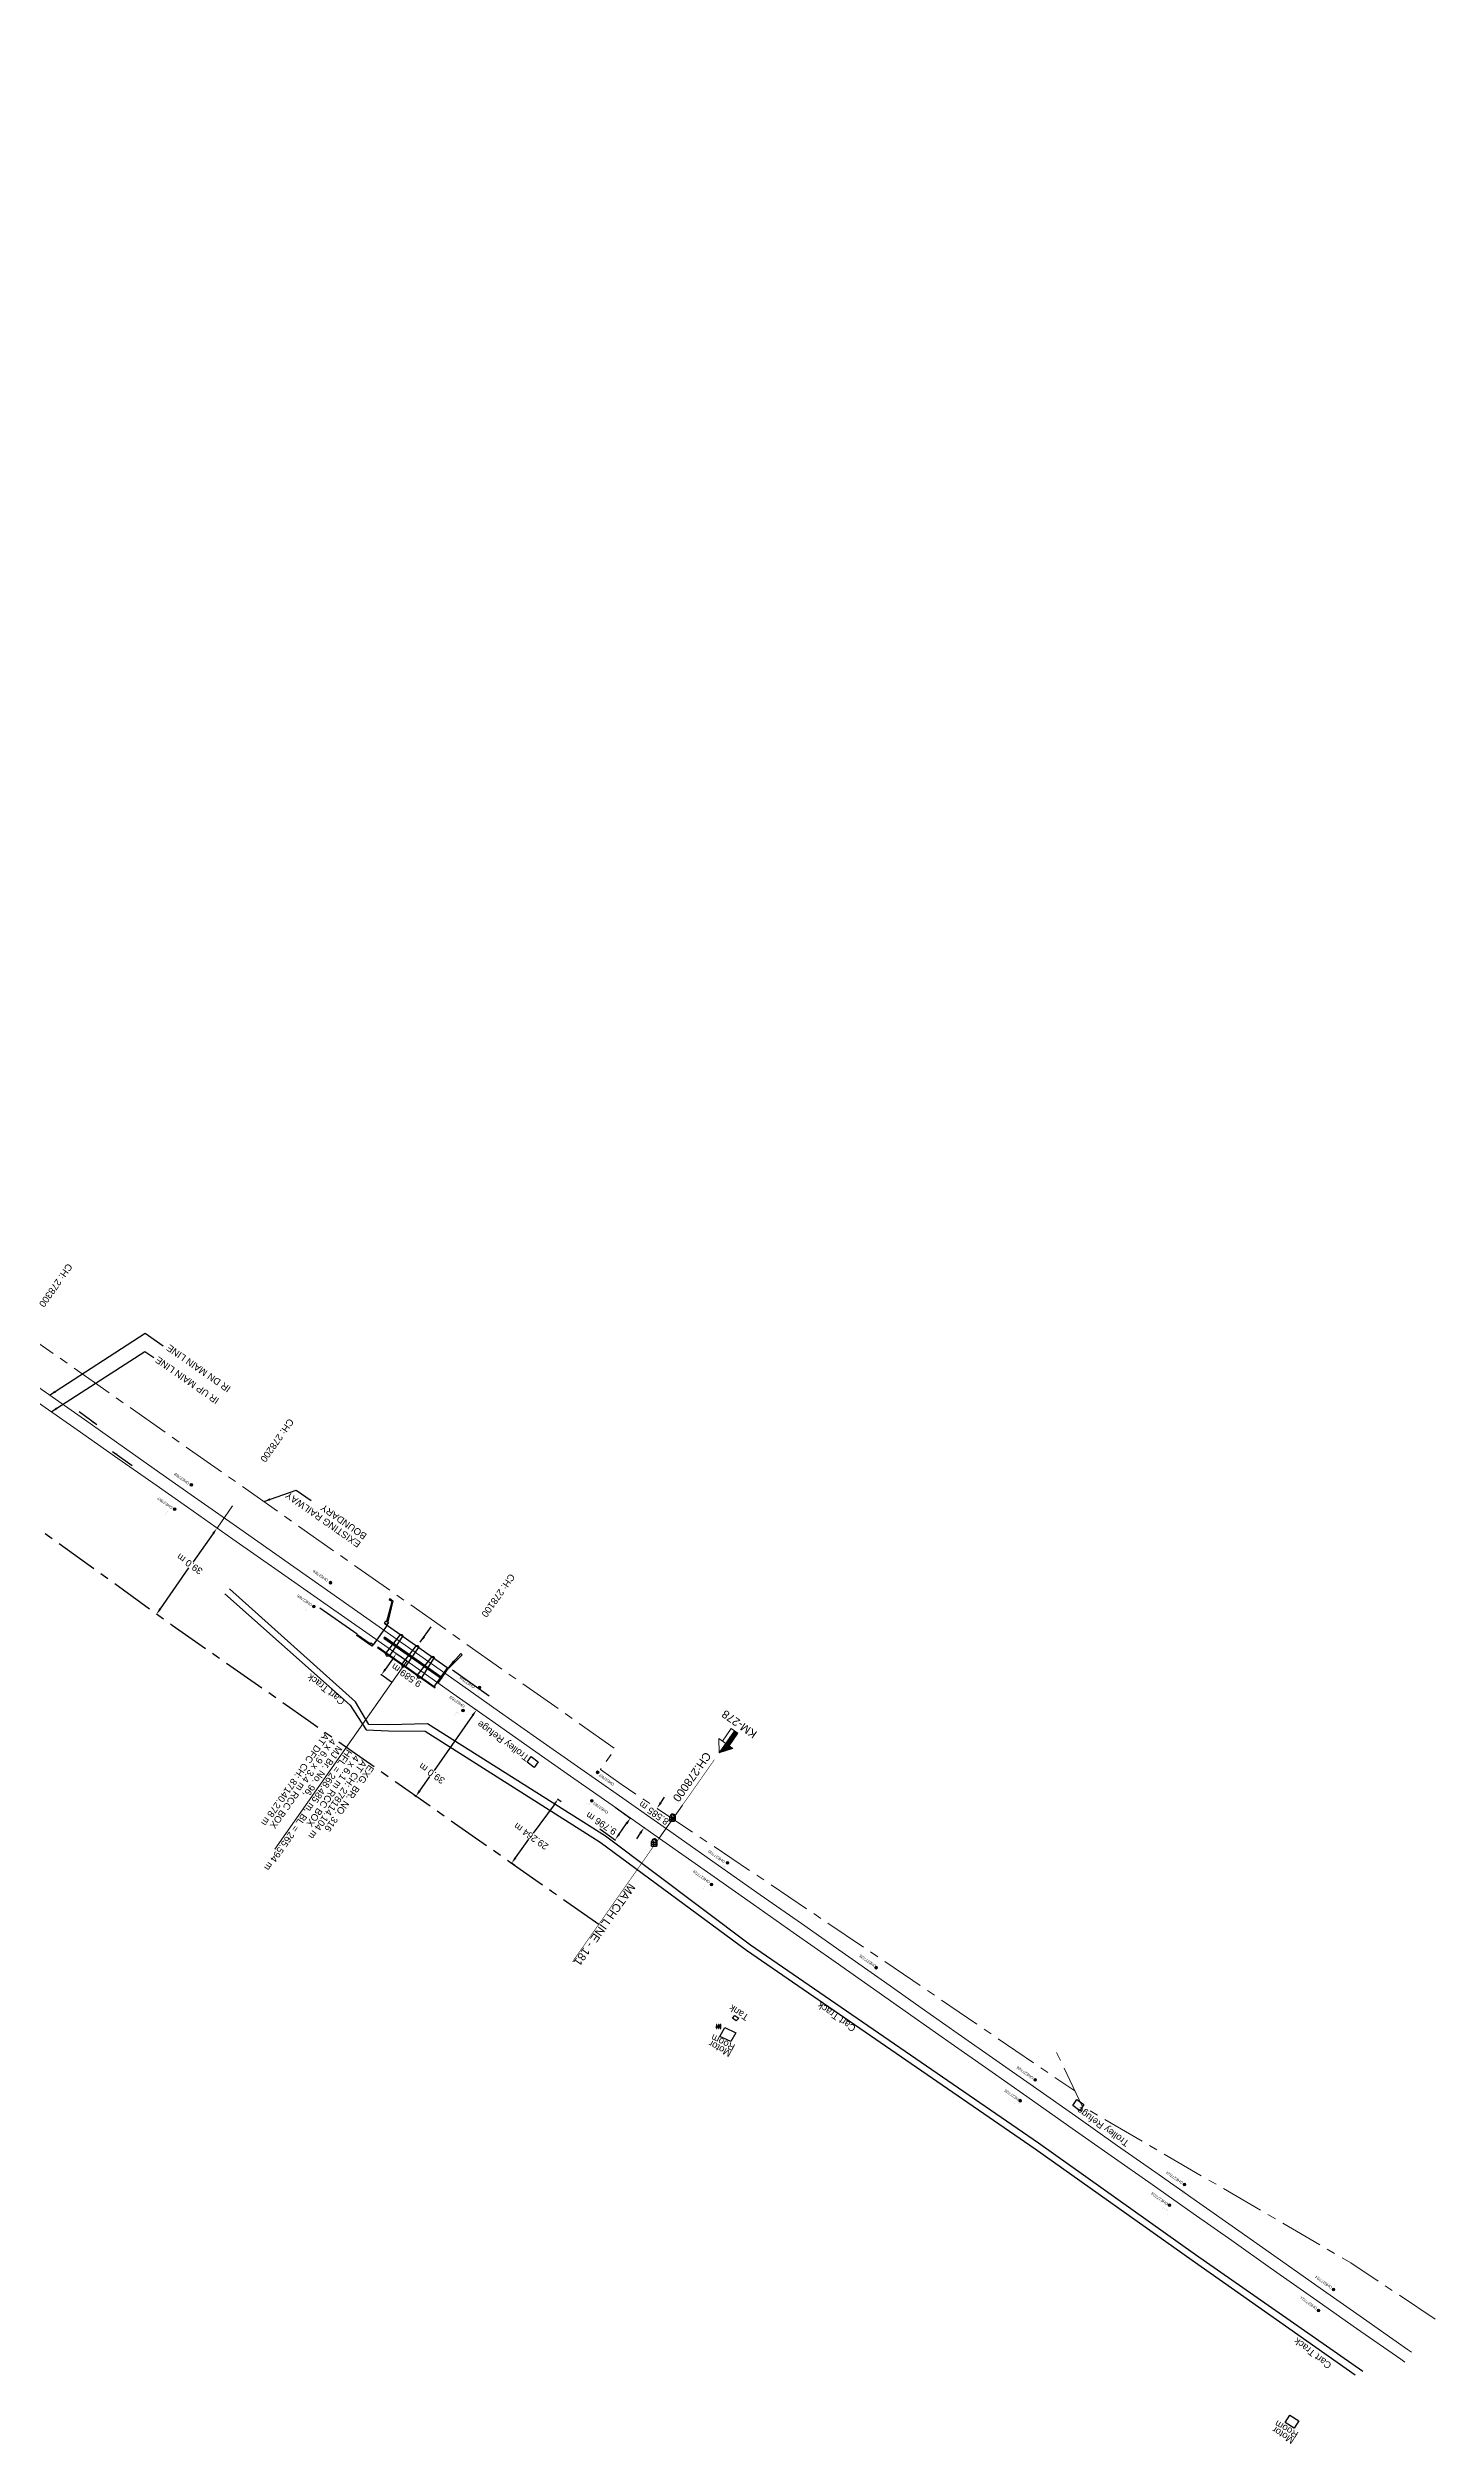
# Model space of a CAD drawing. Header units: metres. Extents: x 646303 to 662875, y 3366650 to 3378730.
# Drawn here: x 662362 to 662875, y 3366650 to 3367537 of the extents above; entities that cross this region are included whole.
import ezdxf
from ezdxf.enums import TextEntityAlignment as Align

# ---------------------------------------------------------------- set-up
doc = ezdxf.new("R2010")
doc.units = ezdxf.units.M
doc.header["$MEASUREMENT"] = 0
doc.header["$PDMODE"] = 3
doc.header["$PDSIZE"] = 0.5
doc.linetypes.add('CENTER', pattern=[50.8, 31.75, -6.35, 6.35, -6.35])
doc.linetypes.add('PHANTOM2', pattern=[1.25, 0.625, -0.125, 0.125, -0.125, 0.125, -0.125])
for name, color, linetype, lineweight in [('BOUNDARY DIMENTION', 10, 'Continuous', 0), ('BRIDGE DETAILS PLAN', 7, 'Continuous', 0), ('CANAL BOTTOM', 5, 'Continuous', 0), ('Existing Chainage', 7, 'Continuous', 0), ('Existing IR Track', 143, 'Continuous', 0), ('Existing Railway Boundary', 7, 'CENTER', 0), ('flow direction', 7, 'Continuous', 0), ('KM STONE', 7, 'Continuous', 0), ('OHE MAST', 8, 'Continuous', 0), ('OHE MAST TEXT', 8, 'Continuous', 0)]:
    doc.layers.add(name, color=color, linetype=linetype, lineweight=lineweight)
for name, color, linetype in [('BRIDGE_PARAPET', 7, 'Continuous'), ('CART_TRACK', 34, 'Continuous'), ('COMMERCIAL_BLD_PUC', 251, 'Continuous'), ('DFCC Boundary', 6, 'CENTER'), ('Dimension', 10, 'Continuous'), ('GRILL', 251, 'Continuous'), ('KILOMETER_STONE', 251, 'Continuous'), ('MATCH LINE', 7, 'Continuous'), ('PIER_OR_ABUTMENT', 7, 'Continuous'), ('RETAINING_WALL', 7, 'Continuous'), ('Side Details', 251, 'Continuous'), ('TANK', 251, 'Continuous'), ('TOPO_TEXT', 251, 'Continuous'), ('TRANSFORMER', 251, 'Continuous'), ('TROLLEY_STAND', 7, 'Continuous'), ('WING_WALL', 7, 'Continuous')]:
    doc.layers.add(name, color=color, linetype=linetype)
doc.styles.add('notes', font='romans.shx', dxfattribs={"height": 2})
doc.styles.get("Standard").update_dxf_attribs({"font": 'arial.ttf'})
doc.styles.add('Style-Arial', font='arial.ttf')
doc.dimstyles.new('DIM', dxfattribs={"dimtxt": 2.5, "dimasz": 2.5, "dimexe": 0.18, "dimexo": 0.0625, "dimgap": 0.09, "dimtad": 0, "dimtih": 1, "dimtoh": 1, "dimdec": 3, "dimzin": 0, "dimdsep": 46, "dimtxsty": 'Standard', "dimcen": 0.09, "dimadec": 0, "dimazin": 0, "dimtfac": 1, "dimtdec": 3, "dimtofl": 0, "dimtmove": 0, "dimatfit": 3, "dimfxl": 1, "dimtolj": 1, "dimtzin": 0, "dimarcsym": 0})
doc.dimstyles.new('ISO-25', dxfattribs={"dimtxt": 2.5, "dimasz": 2.5, "dimexe": 1.25, "dimexo": 0.625, "dimtad": 1, "dimtxsty": 'Standard', "dimcen": 2.5, "dimadec": 0, "dimazin": 0, "dimtfac": 1, "dimtmove": 0, "dimatfit": 3, "dimfxl": 1, "dimarcsym": 0})

# ---------------------------------------------------------------- blocks, each defined once
blk = doc.blocks.new('KMS')
blk.add_hatch(color=256).paths.add_polyline_path([(0.84, 1.71), (0.84, 0), (1.28, 0.25), (1.28, 1.71, 0.82134), (-0.65, 2.08, -0.601821)])
for points in [[(-0.84, 0), (-0.84, 1.71)], [(-0.84, 1.38), (0.84, 1.38)], [(-0.84, 0.64), (0.84, 0.64)], [(-0.84, 0), (0.84, 0)], [(0.84, 0), (0.84, 1.71)], [(0.84, 0), (1.28, 0.25)], [(1.28, 0.25), (1.28, 1.71)]]:
    blk.add_lwpolyline(points)
for centre, radius, start, end in [((0, 1.5), 0.867, 14.14625, 165.85375), ((0.28, 1.7), 1, 0.48587, 158.66614)]:
    blk.add_arc(centre, radius, start, end)
at = {"style": 'notes'}
for s, p in [('S', (-0.25, 0.09)), ('K', (-0.25, 1.58)), ('M', (-0.25, 0.81))]:
    blk.add_text(s, height=0.391, dxfattribs=at).set_placement(p)
blk = doc.blocks.new('TRF')
blk.add_hatch(color=256).paths.add_polyline_path([(0.22, -0.04), (0.38, 0.42), (-0.98, -0.29), (0.02, 0.04), (-0.18, -0.39), (0.98, 0.09)])
for p, q in [((-0.69, 0.72), (-0.69, -0.72)), ((-0.52, 0.72), (-0.69, 0.72)), ((-0.52, -0.72), (-0.52, 0.72)), ((0, 0.72), (0, -0.72)), ((0.17, 0.72), (0, 0.72)), ((0.17, -0.72), (0.17, 0.72)), ((0.7, 0.72), (0.7, -0.72)), ((0.87, 0.72), (0.7, 0.72)), ((0.87, -0.72), (0.87, 0.72)), ((-0.69, -0.72), (-0.52, -0.72)), ((0, -0.72), (0.17, -0.72)), ((0.7, -0.72), (0.87, -0.72))]:
    blk.add_line(p, q)
blk.add_lwpolyline([(0.22, -0.04), (0.38, 0.42), (-0.98, -0.29), (0.02, 0.04), (-0.18, -0.39), (0.98, 0.09)], close=True)
blk = doc.blocks.new('OHE MAST')
h = blk.add_hatch(color=256)
edge = h.paths.add_edge_path()
edge.add_arc((0, 0), 0.514, 0, 360)
at = {"const_width": 0.01, "flags": 128}
for points in [[(1.5, 3.5), (1.5, 2), (-1.5, 2), (-1.5, 3.5)], [(0, 2), (0, 0)]]:
    blk.add_lwpolyline(points, dxfattribs=at)
blk.add_circle((0, 0), 0.514)
blk = doc.blocks.new('KM POST PLAN')
at = {"extrusion": (0, 0, -1)}
h = blk.add_hatch(color=256, dxfattribs=at)
h.paths.add_polyline_path([(0, -20), (0, -8.5), (3, -8.5), (3, -20)])
h.paths.add_polyline_path([(0, -8.5), (0, 0), (6.3, -8.5), (3, -8.5)], flags=16)
at = {"flags": 128}
for points in [[(0, 0), (-6.3, -8.5), (6.3, -8.5)], [(0, 0), (0, -20)], [(0, 0), (6.3, -8.5)], [(3, -8.5), (3, -20), (-3, -20), (-3, -8.5)]]:
    blk.add_lwpolyline(points, dxfattribs=at)
at = {"style": 'Style-Arial'}
blk.add_attdef('KM-POST', text='', height=6, dxfattribs=at).set_placement((0, -26, -263.9), align=Align.MIDDLE_CENTER)
blk = doc.blocks.new('*D7348')
at = {"layer": 'Defpoints', "color": 0, "transparency": 16777216}
for p in [(662494.55, 3366939.58), (662485.19, 3366934.44), (662489.03, 3366931.74)]:
    blk.add_point(p, dxfattribs=at)
at = {"layer": 'Dimension', "color": 0, "lineweight": -2, "transparency": 16777216}
for p, q in [((662489.27, 3366940.24), (662486.62, 3366936.48)), ((662494.5, 3366939.61), (662490.56, 3366942.38)), ((662488.98, 3366931.77), (662485.04, 3366934.54))]:
    blk.add_line(p, q, dxfattribs=at)
at = {"layer": 'Dimension', "color": 0, "transparency": 16777216}
for points in [[(662488.92, 3366940.48), (662489.61, 3366940), (662490.7, 3366942.28)], [(662486.28, 3366936.72), (662486.97, 3366936.24), (662485.19, 3366934.44)]]:
    blk.add_solid(points, dxfattribs=at)
at = {"layer": 'Dimension', "color": 0, "lineweight": 0, "transparency": 16777216, "insert": (662494.46, 3366934.26), "char_height": 2.5, "attachment_point": 5, "rotation": 145}
blk.add_mtext('\\A1;9.589 m', dxfattribs=at)
blk = doc.blocks.new('*D7223')
at = {"layer": 'Defpoints', "color": 0, "transparency": 16777216}
for p in [(662571.67, 3366885.47), (662566.03, 3366877.46), (662577.41, 3366881.43)]:
    blk.add_point(p, dxfattribs=at)
at = {"layer": 'Dimension', "color": 0, "lineweight": -2, "transparency": 16777216}
for p, q in [((662571.72, 3366885.43), (662577.55, 3366881.32)), ((662566.08, 3366877.43), (662571.91, 3366873.32)), ((662573.2, 3366875.46), (662575.97, 3366879.38))]:
    blk.add_line(p, q, dxfattribs=at)
at = {"layer": 'Dimension', "color": 0, "transparency": 16777216}
for points in [[(662572.86, 3366875.7), (662573.55, 3366875.22), (662571.76, 3366873.42)], [(662575.63, 3366879.62), (662576.31, 3366879.14), (662577.41, 3366881.43)]]:
    blk.add_solid(points, dxfattribs=at)
at = {"layer": 'Dimension', "color": 0, "lineweight": 0, "transparency": 16777216, "insert": (662566.6, 3366879.44), "char_height": 2.5, "attachment_point": 5, "rotation": 147}
blk.add_mtext('\\A1;9.796 m', dxfattribs=at)
blk = doc.blocks.new('*D7285')
at = {"layer": 'Defpoints', "color": 0, "linetype": 'ByBlock', "ltscale": 0.5, "transparency": 16777216}
for p in [(662587.19, 3366885.06, -1185.32), (662587.23, 3366885.03), (662582.41, 3366877.93)]:
    blk.add_point(p, dxfattribs=at)
at = {"layer": 'Existing Railway Boundary', "color": 0, "linetype": 'ByBlock', "lineweight": -2, "ltscale": 0.5, "transparency": 16777216}
for p, q in [((662587.24, 3366885.03), (662587.38, 3366884.93)), ((662588.62, 3366887.11), (662590.01, 3366889.19)), ((662581.06, 3366875.82), (662579.67, 3366873.75)), ((662582.46, 3366877.89), (662582.6, 3366877.8))]:
    blk.add_line(p, q, dxfattribs=at)
at = {"layer": 'Existing Railway Boundary', "color": 0, "linetype": 'ByBlock', "ltscale": 0.5, "transparency": 16777216}
for points in [[(662588.27, 3366887.34), (662588.96, 3366886.88), (662587.23, 3366885.03)], [(662580.71, 3366876.06), (662581.4, 3366875.59), (662582.45, 3366877.9)]]:
    blk.add_solid(points, dxfattribs=at)
at = {"layer": 'Existing Railway Boundary', "color": 0, "linetype": 'ByBlock', "ltscale": 0.5, "transparency": 16777216, "insert": (662586.07, 3366883.3), "char_height": 2.5, "attachment_point": 5, "rotation": 145}
blk.add_mtext('\\A1;8.585 m', dxfattribs=at)
blk = doc.blocks.new('*D7052')
at = {"layer": 'BOUNDARY DIMENTION', "color": 0, "lineweight": -2, "transparency": 16777216}
for p, q in [((662549.11, 3366886.35), (662541.43, 3366875.79)), ((662551.8, 3366887.49), (662550.44, 3366888.48)), ((662534.84, 3366866.73), (662539.82, 3366873.58)), ((662534.58, 3366863.83), (662533.22, 3366864.82))]:
    blk.add_line(p, q, dxfattribs=at)
at = {"layer": 'BOUNDARY DIMENTION', "color": 0, "transparency": 16777216}
for points in [[(662548.78, 3366886.6), (662549.45, 3366886.11), (662550.58, 3366888.38)], [(662534.5, 3366866.98), (662535.18, 3366866.49), (662533.37, 3366864.71)]]:
    blk.add_solid(points, dxfattribs=at)
at = {"layer": 'Defpoints', "color": 0, "transparency": 16777216}
for p in [(662551.85, 3366887.45), (662533.37, 3366864.71), (662534.63, 3366863.79)]:
    blk.add_point(p, dxfattribs=at)
at = {"layer": 'BOUNDARY DIMENTION', "color": 0, "transparency": 16777216, "insert": (662540.62, 3366874.68), "char_height": 2.5, "attachment_point": 5, "rotation": 145}
blk.add_mtext('\\A1;29.264 m', dxfattribs=at)
blk = doc.blocks.new('*D7139')
at = {"layer": 'Defpoints', "color": 0, "linetype": 'Continuous', "ltscale": 0.5, "transparency": 16777216}
for p in [(662519.65, 3366921.94), (662497.22, 3366890.04), (662497.95, 3366889.53)]:
    blk.add_point(p, dxfattribs=at)
at = {"layer": 'DFCC Boundary', "color": 0, "linetype": 'Continuous', "lineweight": -2, "ltscale": 0.5, "transparency": 16777216}
for p, q in [((662519.7, 3366921.91), (662520.53, 3366921.33)), ((662518.94, 3366919.39), (662504.67, 3366899.09)), ((662499.39, 3366891.57), (662503.1, 3366896.85)), ((662497.27, 3366890), (662498.1, 3366889.42))]:
    blk.add_line(p, q, dxfattribs=at)
at = {"layer": 'DFCC Boundary', "color": 0, "linetype": 'Continuous', "ltscale": 0.5, "transparency": 16777216}
for points in [[(662518.6, 3366919.63), (662519.28, 3366919.15), (662520.38, 3366921.43)], [(662499.05, 3366891.81), (662499.73, 3366891.33), (662497.95, 3366889.53)]]:
    blk.add_solid(points, dxfattribs=at)
at = {"layer": 'DFCC Boundary', "color": 0, "linetype": 'Continuous', "ltscale": 0.5, "transparency": 16777216, "insert": (662503.88, 3366897.97), "char_height": 2.5, "attachment_point": 5, "rotation": 145}
blk.add_mtext('\\A1;39.0 m', dxfattribs=at)
blk = doc.blocks.new('*D7146')
at = {"layer": 'Defpoints', "color": 0, "linetype": 'Continuous', "ltscale": 0.5, "transparency": 16777216}
for p in [(662424.31, 3366988.81), (662424.32, 3366988.81), (662401.9, 3366956.89)]:
    blk.add_point(p, dxfattribs=at)
at = {"layer": 'DFCC Boundary', "color": 0, "linetype": 'Continuous', "lineweight": -2, "ltscale": 0.5, "transparency": 16777216}
for p, q in [((662422.88, 3366986.76), (662415.51, 3366976.26)), ((662424.37, 3366988.78), (662424.47, 3366988.71)), ((662403.35, 3366958.94), (662413.94, 3366974.02)), ((662401.96, 3366956.86), (662402.06, 3366956.79))]:
    blk.add_line(p, q, dxfattribs=at)
at = {"layer": 'DFCC Boundary', "color": 0, "linetype": 'Continuous', "ltscale": 0.5, "transparency": 16777216}
for points in [[(662422.54, 3366987), (662423.22, 3366986.52), (662424.32, 3366988.81)], [(662403, 3366959.18), (662403.69, 3366958.7), (662401.91, 3366956.89)]]:
    blk.add_solid(points, dxfattribs=at)
at = {"layer": 'DFCC Boundary', "color": 0, "linetype": 'Continuous', "ltscale": 0.5, "transparency": 16777216, "insert": (662414.2, 3366975.5), "char_height": 2.5, "attachment_point": 5, "rotation": 145}
blk.add_mtext('\\A1;39.0 m', dxfattribs=at)

msp = doc.modelspace()

# ---------------------------------------------------------------- linework, layer by layer
at = {"layer": 'BRIDGE DETAILS PLAN', "color": 7, "linetype": 'Continuous', "lineweight": 0, "flags": 128}
msp.add_lwpolyline([(662494.654, 3366939.502), (662445.7866, 3366869.9016)], dxfattribs=at)
at = {"layer": 'BRIDGE_PARAPET', "linetype": 'Continuous'}
for points in [[(662486.133, 3366948.052, 270.005), (662507.406, 3366933.144, 270.049), (662507.442, 3366933.224, 270.052), (662486.169, 3366948.132, 270.052)], [(662507.621, 3366933.275, 270.068), (662507.728, 3366933.359, 270.084), (662486.302, 3366948.386, 270.013), (662486.1943, 3366948.3014, 270.013)], [(662486.529, 3366953.213, 270.016), (662486.602, 3366953.379, 270.023), (662509.946, 3366936.955, 270.063), (662509.8729, 3366936.7889, 270.063)], [(662483.8, 3366944.601, 269.905), (662505.073, 3366929.693, 269.949), (662505.109, 3366929.773, 269.952), (662483.836, 3366944.681, 269.952)]]:
    msp.add_polyline3d(points, close=True, dxfattribs=at)
at = {"layer": 'CART_TRACK', "linetype": 'Continuous'}
for points in [[(662427.227, 3366964.446, 265.412), (662473.634, 3366923.264, 265.817), (662479.538, 3366914.062, 265.769), (662487.841, 3366913.756, 265.795), (662501.341, 3366913.546, 266.136), (662566.133, 3366872.465, 266.294), (662620.335, 3366832.555, 266.325), (662727.326, 3366758.956, 266.207), (662785.42, 3366717.85, 266.266), (662845.791, 3366675.33, 266.336)], [(662848.628, 3366676.534, 266.337), (662786.641, 3366719.73, 266.439), (662728.557, 3366761.103, 266.329), (662621.824, 3366834.401, 266.451), (662568.14, 3366874.751, 266.428), (662502.312, 3366916.382, 266.281), (662487.916, 3366915.912, 265.739), (662480.567, 3366916.082, 265.601), (662475.658, 3366924.432, 265.748), (662428.914, 3366966.248, 265.574)]]:
    msp.add_polyline3d(points, dxfattribs=at)
at = {"layer": 'COMMERCIAL_BLD_PUC', "linetype": 'Continuous'}
for points in [[(662610.523, 3366800.591, 265.981), (662612.298, 3366803.883, 265.845), (662616.391, 3366801.981, 266.023), (662614.6148, 3366798.6868, 266.023)], [(662823.132, 3366655.616, 266.673), (662819.847, 3366657.673, 266.525), (662821.561, 3366660.39, 266.717), (662824.8484, 3366658.3315, 266.717)]]:
    msp.add_polyline3d(points, close=True, dxfattribs=at)
at = {"layer": 'DFCC Boundary', "ltscale": 0.5, "flags": 128}
msp.add_lwpolyline([(662565.6431, 3366842.0459), (662548.217, 3366854.2838), (662532.9064, 3366864.9999), (662517.5595, 3366875.7415), (662503.9915, 3366885.2805), (662490.4749, 3366894.7833), (662474.3945, 3366906.0736), (662458.24, 3366917.4159), (662441.4584, 3366929.1606), (662424.5366, 3366941.0035), (662407.7649, 3366952.7786), (662401.9048, 3366956.8928), (662320.9687, 3367015.5234), (662173.0911, 3367118.297), (662018.0169, 3367217.942), (662022.9408, 3367225.2355), (661945.6773, 3367280.5926), (661744.5178, 3367412.7853), (661728.4159, 3367389.8783), (661409.5023, 3367613.7762), (661431.3001, 3367645.1669), (661427.7408, 3367647.6718), (661418.8583, 3367653.9104), (661409.9095, 3367660.1956), (661395.2505, 3367670.5394), (661384.8196, 3367677.9127), (661375.1078, 3367684.7268), (661367.5374, 3367690.0517), (661358.0886, 3367696.6907), (661348.6239, 3367703.3322), (661344.5162, 3367706.2202), (661344.9668, 3367706.8618), (661335.3627, 3367713.6144), (661327.3851, 3367719.2077), (661318.2791, 3367725.5812), (661309.8813, 3367731.4842), (661284.4315, 3367749.4044), (661267.3402, 3367761.4491), (661243.4783, 3367778.4888), (661216.7453, 3367741.0546), (661213.241, 3367743.5572), (661195.5836, 3367756.6071), (661177.9702, 3367769.626), (661156.4467, 3367785.8356), (661148.0607, 3367792.1995), (661133.6905, 3367803.0041), (661119.5191, 3367813.6733), (661105.6946, 3367823.9215), (661093.9054, 3367832.6241), (661077.5228, 3367844.5054), (661061.2799, 3367856.285), (661045.32, 3367867.5775), (661029.0726, 3367879.0734), (661013.2584, 3367890.1762), (660997.2782, 3367901.3956), (660980.9788, 3367912.8451), (660964.6327, 3367924.3276), (660947.3461, 3367936.4864), (660930.1333, 3367948.5934), (660912.5707, 3367960.9093), (660894.9306, 3367973.2796), (660877.6422, 3367985.4277), (660860.2634, 3367997.6393), (660842.9781, 3368009.8166), (660825.4983, 3368022.131), (660811.339, 3368032.2028), (660797.4119, 3368042.1094), (660782.5128, 3368052.5993), (660767.4808, 3368063.1827), (660751.0012, 3368074.7254), (660734.3125, 3368086.4147), (660719.3275, 3368096.9585), (660704.3795, 3368107.4761), (660688.7093, 3368118.477), (660672.9397, 3368129.5475), (660655.797, 3368141.5941), (660638.5652, 3368153.7032), (660622.8618, 3368164.7374), (660607.1396, 3368175.7847), (660591.9852, 3368186.3839), (660576.7315, 3368197.0526), (660560.3095, 3368208.6108), (660544.116, 3368220.0082), (660528.3397, 3368231.0748), (660512.5414, 3368242.1568), (660497.4509, 3368252.7533), (660482.4222, 3368263.3065), (660466.968, 3368274.1704), (660451.6169, 3368284.9618), (660435.5277, 3368296.2674), (660419.4587, 3368307.5588), (660403.2343, 3368318.9753), (660387.0692, 3368330.3501), (660371.9016, 3368340.9863), (660362.0092, 3368347.9233), (660341.7308, 3368362.192), (660326.8725, 3368372.6492), (660312.0627, 3368383.0453), (660297.0115, 3368393.6109), (660281.2321, 3368404.7091), (660265.4328, 3368415.8212), (660253.8818, 3368423.9326), (660242.0763, 3368432.2231), (660226.6332, 3368443.1155), (660211.0272, 3368454.1226), (660195.2302, 3368465.2236), (660179.3654, 3368476.3723), (660162.5154, 3368488.1794), (660145.4635, 3368500.1281), (660129.3603, 3368511.4565), (660113.1961, 3368522.8278), (660097.2382, 3368534.0507), (660081.2523, 3368545.2932), (660064.458, 3368557.1251), (660047.7677, 3368568.8837), (660032.4691, 3368579.6352), (660017.2758, 3368590.3126), (660000.1632, 3368602.3052), (659983.0731, 3368614.282), (659967.2319, 3368625.4031), (659951.3427, 3368636.5582), (659932.0647, 3368650.1756), (659913.1258, 3368663.5536), (659898.2493, 3368674.0163), (659881.7667, 3368685.6055), (659866.0047, 3368696.7435), (659850.3373, 3368707.8146), (659834.6333, 3368718.8575), (659818.6461, 3368730.0995), (659804.3398, 3368740.181), (659789.9481, 3368750.3227), (659772.9194, 3368762.3136), (659755.8766, 3368774.3145), (659741.0752, 3368784.7603), (659726.3396, 3368795.1596), (659712.011, 3368805.2432), (659697.6029, 3368815.3827), (659684.3535, 3368824.7302), (659671.1528, 3368834.0432), (659654.2885, 3368845.8933), (659636.8714, 3368858.1319), (659622.1467, 3368868.7872), (659608.2832, 3368878.8192), (659592.7424, 3368889.7844), (659576.9096, 3368900.9551), (659562.5868, 3368911.0537), (659553.5917, 3368917.3959), (659534.7433, 3368930.6917), (659521.2685, 3368940.2021), (659508.0292, 3368949.5538), (659494.8098, 3368958.8914), (659481.3273, 3368968.4018), (659467.9498, 3368977.8382), (659454.4923, 3368987.2582), (659440.7837, 3368996.854), (659425.5597, 3369007.614), (659410.0492, 3369018.5753), (659397.5675, 3369027.3641), (659384.5623, 3369036.5214), (659370.5054, 3369046.4276), (659356.4132, 3369056.3585), (659342.3201, 3369066.3092), (659331.8447, 3369073.7055), (659314.7098, 3369085.825), (659301.2296, 3369095.3614), (659287.1805, 3369105.2924), (659273.0852, 3369115.2561), (659259.8762, 3369124.5882), (659246.575, 3369133.9855), (659233.3676, 3369143.319), (659220.1207, 3369152.6803), (659206.3404, 3369162.3938), (659192.4106, 3369172.2127), (659178.3672, 3369182.1367), (659164.3785, 3369192.022), (659162.9385, 3369193.0388), (659183.6795, 3369222.4635), (659172.119, 3369230.6258), (659159.1298, 3369239.7969), (659148.6068, 3369247.2055), (659138.0069, 3369254.6684), (659119.1994, 3369267.9214), (659100.365, 3369281.1933), (659085.533, 3369291.6533), (659070.676, 3369302.1309), (659061.4534, 3369308.6334), (659052.1019, 3369315.2268), (659038.8969, 3369324.5617), (659025.7603, 3369333.8483), (659012.2746, 3369343.3047), (659000.2935, 3369351.7058), (658985.7542, 3369361.9126), (658972.701, 3369371.0824), (658959.9309, 3369380.1093), (658947.2513, 3369389.0721), (658932.3759, 3369399.5827), (658921.8345, 3369407.031), (658905.9406, 3369418.2511), (658894.3687, 3369426.4196), (658881.1048, 3369435.7663), (658867.8714, 3369445.0915), (658853.3089, 3369455.3761), (658838.9326, 3369465.5292), (658823.5657, 3369476.1988), (658807.8953, 3369487.0791), (658792.9935, 3369497.6726), (658789.1301, 3369500.4191), (658764.5252, 3369517.7675), (658750.6615, 3369527.5465), (658735.8772, 3369537.9899), (658721.0329, 3369548.4756), (658706.8044, 3369558.4963), (658692.4812, 3369568.5836), (658679.0099, 3369578.0951), (658665.5152, 3369587.6232), (658651.2818, 3369597.6569), (658636.9905, 3369607.7316), (658622.1701, 3369618.1873), (658607.4224, 3369628.5918), (658593.6263, 3369638.3112), (658579.8399, 3369648.0238), (658566.1309, 3369657.6871), (658552.3621, 3369667.3926), (658537.8692, 3369677.626), (658523.3279, 3369687.8934), (658509.6438, 3369697.5459), (658495.8531, 3369707.2734), (658481.9269, 3369717.1048), (658467.9459, 3369726.9748), (658454.4251, 3369736.5125), (658440.9599, 3369746.011), (658427.1565, 3369755.7285), (658413.3787, 3369765.428), (658398.646, 3369775.8103), (658383.9067, 3369786.1972), (658371.4552, 3369794.9743), (658359.0483, 3369803.72), (658345.546, 3369813.2195), (658332.0048, 3369822.7464), (658318.5168, 3369832.2514), (658305.0219, 3369841.7615), (658291.2617, 3369851.4373), (658277.4987, 3369861.115), (658264.1625, 3369870.4871), (658250.7424, 3369879.918), (658237.5823, 3369889.1736), (658224.3865, 3369898.4543), (658209.4318, 3369909.0033), (658194.5636, 3369919.4914), (658180.151, 3369929.6325), (658165.7287, 3369939.7804), (658156.9292, 3369945.9856), (658133.9487, 3369962.1448), (658109.9616, 3369979.0407), (658086.1386, 3369995.8212), (658069.4823, 3370007.553), (658052.6981, 3370019.3752), (658033.9581, 3370032.6043), (658015.0826, 3370045.9289), (657994.939, 3370060.1316), (657974.6985, 3370074.4026), (657960.2252, 3370084.5842), (657945.643, 3370094.8424), (657928.629, 3370106.7917), (657911.5911, 3370118.7415), (657890.9691, 3370133.2895), (657870.7134, 3370147.5792), (657850.3966, 3370161.8284), (657830.1146, 3370176.0529), (657812.1714, 3370188.7253), (657794.2418, 3370201.388), (657775.9501, 3370214.2546), (657757.6685, 3370227.1142), (657736.4935, 3370242.019), (657715.8063, 3370256.5806), (657697.09, 3370269.7238), (657676.8418, 3370283.9453), (657670.0518, 3370288.7482), (657661.5164, 3370294.7857), (657642.367, 3370308.2307), (657623.1765, 3370321.7045), (657605.0199, 3370334.4839), (657586.8248, 3370347.2905), (657568.2781, 3370360.3555), (657549.69, 3370373.4497), (657534.1551, 3370384.3835), (657518.595, 3370395.335), (657503.5822, 3370405.9238), (657488.6113, 3370416.483), (657477.4694, 3370424.3177), (657456.7199, 3370394.899), (657452.1854, 3370398.0875), (657436.4649, 3370409.1418), (657420.2829, 3370420.542), (657404.1975, 3370431.8742), (657387.5582, 3370443.5761), (657370.8643, 3370455.3165), (657356.3586, 3370465.5498), (657342.0257, 3370475.6612), (657334.1018, 3370481.2282), (657342.1648, 3370492.6732), (657327.3432, 3370503.0861), (657304.5869, 3370519.0736), (657286.4992, 3370531.7939), (657268.5013, 3370544.451), (657251.4778, 3370556.4153), (657234.5183, 3370568.3346), (657219.7856, 3370578.7204), (657205.1604, 3370589.0304), (657189.9505, 3370599.7163), (657174.7446, 3370610.3994), (657157.229, 3370622.7139), (657139.8436, 3370634.9368), (657122.2775, 3370647.282), (657104.8724, 3370659.514), (657088.6726, 3370670.9041), (657072.3463, 3370682.3832), (657052.4463, 3370696.3561), (657032.2468, 3370710.5392), (657017.2111, 3370721.1335), (657002.3465, 3370731.6074), (656985.5169, 3370743.3847), (656968.6279, 3370755.2036), (656952.6202, 3370766.4469), (656936.5129, 3370777.7603), (656917.7376, 3370790.961), (656898.7021, 3370804.3447), (656880.5471, 3370817.1216), (656862.3859, 3370829.9029), (656845.3825, 3370841.8619), (656828.6857, 3370853.6052), (656810.2968, 3370866.5434), (656792.0928, 3370879.3517), (656770.106, 3370894.8035), (656748.097, 3370910.271), (656728.4902, 3370924.0664), (656709.0221, 3370937.7643), (656692.8289, 3370949.1481), (656676.4723, 3370960.6469), (656657.4402, 3370974.0598), (656638.281, 3370987.5622), (656621.3401, 3370999.4861), (656604.5392, 3371011.3113), (656585.7485, 3371024.5046), (656566.9099, 3371037.7317), (656537.298, 3371058.585), (656532.701, 3371052.0376), (656368.7794, 3371159.4659), (656280.7288, 3371198.5806), (656189.7218, 3371230.5142), (656096.9021, 3371265.9123), (656004.8733, 3371310.8246), (655917.3616, 3371369.3401), (655838.0052, 3371438.656), (655768.8371, 3371518.5854), (655712.6719, 3371608.6179), (655647.9895, 3371736.3311)], dxfattribs=at)
at = {"layer": 'Existing Chainage', "color": 0, "linetype": 'Continuous', "lineweight": 13, "flags": 128}
for points in [[(662430.0647, 3366996.9929), (662424.3186, 3366988.8086)], [(662511.9428, 3366939.582), (662506.1966, 3366931.3978)], [(662596.6775, 3366886.2372), (662588.0568, 3366873.9618)]]:
    msp.add_lwpolyline(points, dxfattribs=at)
at = {"layer": 'Existing IR Track', "flags": 128}
for points in [[(662355.3207, 3367037.136), (662372.5097, 3367025.0967), (662387.6022, 3367014.5304), (662400.5149, 3367005.4927), (662413.3364, 3366996.519), (662430.1744, 3366984.6974), (662446.9224, 3366972.939), (662463.8205, 3366961.1127), (662480.6261, 3366949.3512), (662496.8047, 3366937.992), (662512.8852, 3366926.7016), (662526.4218, 3366917.1847), (662539.9563, 3366907.6693), (662555.2697, 3366896.9512), (662570.6055, 3366886.2174), (662589.4431, 3366872.9883), (662608.3508, 3366859.7099), (662622.9419, 3366849.4461), (662637.6725, 3366839.0841), (662653.2103, 3366828.1724), (662682.4923, 3366807.5971), (662696.1617, 3366797.986), (662710.1675, 3366788.204), (662724.1971, 3366778.4053), (662739.7704, 3366767.4415), (662755.3502, 3366756.4733), (662770.6224, 3366745.7425), (662785.7537, 3366735.1107), (662800.0759, 3366725.0276), (662814.3311, 3366714.9915), (662830.3082, 3366703.7642), (662846.2827, 3366692.5389), (662862.6381, 3366681.0973), (662864.1234, 3366680.0582)], [(662357.0478, 3367041.6568), (662375.1926, 3367028.9197), (662390.0381, 3367018.4942), (662403.1722, 3367009.2784), (662415.9966, 3367000.2799), (662432.8106, 3366988.4529), (662449.4808, 3366976.727), (662466.4122, 3366964.8069), (662483.1107, 3366953.0508), (662499.3579, 3366941.6271), (662515.3098, 3366930.411), (662528.9704, 3366920.8127), (662542.6735, 3366911.1847), (662557.8147, 3366900.5764), (662573.3578, 3366889.6866), (662591.982, 3366876.6039), (662611.2709, 3366863.0543), (662625.4901, 3366853.0714), (662640.69, 3366842.4002), (662655.7672, 3366831.8132), (662671.4958, 3366820.7689), (662685.0458, 3366811.2345), (662698.7877, 3366801.5651), (662712.7088, 3366791.8235), (662726.6813, 3366782.0461), (662742.3018, 3366771.0461), (662757.7944, 3366760.1359), (662773.1591, 3366749.3538), (662788.2502, 3366738.7635), (662802.6264, 3366728.6568), (662816.8646, 3366718.6473), (662832.8605, 3366707.3999), (662848.8664, 3366696.1455), (662865.1834, 3366684.7218), (662866.6712, 3366683.6802)]]:
    msp.add_lwpolyline(points, dxfattribs=at)
at = {"layer": 'Existing Railway Boundary', "ltscale": 0.5, "flags": 128}
for points in [[(661261.7916, 3367825.2642), (661281.9673, 3367853.5492), (661519.2212, 3367686.6915), (661517.7393, 3367684.5844), (661729.3129, 3367535.7068), (661750.7414, 3367567.33), (661814.6324, 3367522.9577), (661775.683, 3367466.875), (662571.8498, 3366907.0218), (662566.349, 3366899.4337)], [(662875.3571, 3366695.9801), (662844.16, 3366716.779), (662744.673, 3366774.782), (662735.135, 3366794.8)]]:
    msp.add_lwpolyline(points, dxfattribs=at)
at = {"layer": 'Existing Railway Boundary', "ltscale": 0.5, "elevation": -1185.3248, "flags": 128}
msp.add_lwpolyline([(662566.349, 3366899.4337), (662573.9252, 3366893.9415), (662627.8679, 3366857.8188), (662682.0115, 3366821.3228), (662736.0917, 3366784.4243), (662741.9432, 3366780.5112)], dxfattribs=at)
at = {"layer": 'GRILL'}
msp.add_polyline3d([(662476.186, 3366949.563, 269.62), (662462.411, 3366959.175, 269.572)], dxfattribs=at)
at = {"layer": 'GRILL', "linetype": 'Continuous'}
msp.add_polyline3d([(662525.091, 3366926.537, 269.828), (662511.47, 3366936.201, 269.595)], dxfattribs=at)
at = {"layer": 'MATCH LINE', "linetype": 'PHANTOM2', "ltscale": 15, "const_width": 0.2}
msp.add_lwpolyline([(662608.519, 3366903.0989), (662555.9361, 3366828.2237)], dxfattribs=at)
at = {"layer": 'PIER_OR_ABUTMENT', "linetype": 'Continuous'}
for points in [[(662487.348, 3366952.88, 269.518), (662482.147, 3366945.505, 269.477)], [(662504.594, 3366929.905, 269.455), (662509.826, 3366937.132, 269.522)]]:
    msp.add_polyline3d(points, dxfattribs=at)
for points in [[(662488.091, 3366941.369, 269.882), (662487.169, 3366941.205, 269.875), (662486.735, 3366942.23, 269.771), (662492.328, 3366949.5, 269.159), (662492.9, 3366949.449, 269.155), (662493.139, 3366948.877, 269.17)], [(662494.043, 3366937.376, 269.905), (662492.976, 3366937.154, 269.878), (662492.716, 3366938.345, 269.901), (662498.221, 3366945.287, 269.22), (662498.792, 3366945.272, 269.163), (662498.99, 3366944.77, 269.206)], [(662504.08, 3366941.339, 269.153), (662504.611, 3366941.293, 269.151), (662504.786, 3366940.834, 269.149), (662499.87, 3366933.185, 269.896), (662498.743, 3366933.082, 269.88), (662498.436, 3366934.225, 269.891)]]:
    msp.add_polyline3d(points, close=True, dxfattribs=at)
at = {"layer": 'RETAINING_WALL', "linetype": 'Continuous'}
for points in [[(662487.571, 3366954.107, 269.491), (662487.237, 3366954.36, 269.491), (662489.174, 3366961.553, 267.361), (662488.145, 3366962.093, 267.337), (662488.361, 3366962.659, 267.36), (662489.479, 3366961.86, 267.299)], [(662476.059, 3366949.006, 269.704), (662476.244, 3366949.329, 269.712), (662481, 3366946.037, 269.78), (662480.811, 3366945.745, 269.714)], [(662509.874, 3366937.06, 269.241), (662514.642, 3366942.349, 267.648), (662515.143, 3366941.852, 267.64), (662510.15, 3366936.878, 269.407)]]:
    msp.add_polyline3d(points, close=True, dxfattribs=at)
at = {"layer": 'TANK', "linetype": 'Continuous'}
msp.add_polyline3d([(662615.16, 3366807.373, 265.949), (662616.119, 3366808.419, 266.944), (662617.573, 3366807.41, 266.88), (662616.614, 3366806.364, 265.885)], close=True, dxfattribs=at)
at = {"layer": 'TROLLEY_STAND', "linetype": 'Continuous'}
for points in [[(662540.607, 3366904.213, 270.04), (662543.199, 3366902.289, 270.044), (662541.736, 3366900.151, 269.986), (662539.144, 3366902.075, 269.986)], [(662741.166, 3366774.998, 269.719), (662742.66, 3366777.299, 269.721), (662745.342, 3366775.433, 269.68), (662743.848, 3366773.132, 269.68)]]:
    msp.add_polyline3d(points, close=True, dxfattribs=at)
at = {"layer": 'WING_WALL', "linetype": 'Continuous'}
for points in [[(662482.144, 3366945.631, 269.894), (662481.689, 3366945.041, 269.903), (662480.876, 3366945.658, 269.917), (662481.331, 3366946.248, 269.917)], [(662487.247, 3366952.918, 269.948), (662486.279, 3366953.557, 269.945), (662486.881, 3366954.441, 269.934), (662487.849, 3366953.802, 269.934)]]:
    msp.add_polyline3d(points, close=True, dxfattribs=at)

# ---------------------------------------------------------------- block references
at = {"layer": 'KILOMETER_STONE', "linetype": 'Continuous'}
for p in [(662592.788, 3366880.258, 270.462), (662586.04, 3366871.09, 270.451)]:
    msp.add_blockref('KMS', p, dxfattribs=at)
at = {"layer": 'KM STONE'}
ref = msp.add_blockref('KM POST PLAN', (662610.2432, 3366905.554), dxfattribs=dict(at, xscale=0.4999999999999998, yscale=0.4999999999999998, zscale=0.4999999999999998, rotation=144.920621047519))
ref.add_attrib('KM-POST', 'KM-278', dxfattribs={"layer": '0', "height": 3, "rotation": 144.9206211, "style": 'Style-Arial'}).set_placement((662617.7144, 3366916.1926), align=Align.MIDDLE_CENTER)
at = {"layer": 'OHE MAST', "color": 2, "rotation": 143.3908318566117}
for p in [(662414.829, 3367004.808), (662408.636, 3366995.814), (662466.35, 3366968.557), (662460.17, 3366959.74), (662521.523, 3366929.787), (662515.42, 3366921.269), (662565.26, 3366898.369), (662563.122, 3366887.852), (662613.371, 3366864.886), (662607.443, 3366856.825), (662668.414, 3366826.07), (662721.748, 3366776.822), (662727.267, 3366784.575), (662782.553, 3366745.842), (662776.987, 3366738.144), (662837.718, 3366706.91), (662832.207, 3366699.196)]:
    msp.add_blockref('OHE MAST', p, dxfattribs=at)
at = {"layer": 'TRANSFORMER', "linetype": 'Continuous'}
msp.add_blockref('TRF', (662609.972, 3366804.326, 267.004), dxfattribs=at)

# ---------------------------------------------------------------- texts
at = {"layer": 'BRIDGE DETAILS PLAN', "color": 10}
for s, p in [('AT DFC CH: 87140.278 m', (662463.9707, 3366913.2018)), ('4 x 6.9 x 3.4 m RCC BOX', (662466.5291, 3366911.2366)), (' MJ Br. No. 96,', (662469.3827, 3366909.2713))]:
    msp.add_text(s, height=2.5, rotation=235, dxfattribs=at).set_placement(p)
at = {"layer": 'BRIDGE DETAILS PLAN'}
for s, p in [('HFL = 268.485 m, BL = 265.594 m', (662472.4753, 3366907.129)), ('4 x 6.1 m RCC BOX', (662475.2207, 3366904.9749)), ('AT CH: 278114.104 m', (662477.9587, 3366903.2171)), ('EXG. BR. NO. 316', (662480.599, 3366901.3617))]:
    msp.add_text(s, height=2.5, rotation=235, dxfattribs=at).set_placement(p)
at = {"layer": 'CART_TRACK', "linetype": 'Continuous'}
for rotation, p in [(142.2575785, (662471.8631, 3366925.048, 531.3678)), (145.0588563, (662661.1138, 3366804.1553, 156.3202)), (142.2575785, (662837.2489, 3366679.2794, 156.3202))]:
    msp.add_text('Cart Track', height=2.5, rotation=rotation, dxfattribs=at).set_placement(p)
at = {"layer": 'Existing Chainage', "color": 0, "linetype": 'Continuous', "lineweight": 0, "attachment_point": 6, "line_spacing_factor": 0.6, "style": 'Style-Arial'}
for s, insert, char_height, rotation in [('CH: 278300', (662359.2602, 3367070.9914), 2.5, 235.0271246), ('CH: 278200', (662441.2157, 3367013.601), 2.5, 234.9281418), ('CH: 278100', (662523.0943, 3366956.1898), 2.5, 234.9267269), ('CH:278000', (662594.0994, 3366887.9898), 3, 234.9206211)]:
    msp.add_mtext(s, dxfattribs=dict(at, insert=insert, char_height=char_height, rotation=rotation))
at = {"layer": 'Existing IR Track', "color": 7, "lineweight": 0}
for s, p in [('IR DN MAIN LINE', (662406.0427, 3367055.883)), ('IR UP MAIN LINE', (662401.891, 3367051.4391))]:
    msp.add_text(s, height=2.5, rotation=145, dxfattribs=at).set_placement(p, align=Align.MIDDLE_RIGHT)
at = {"layer": 'Existing Railway Boundary', "linetype": 'Continuous', "ltscale": 5}
for s, p in [('EXISTING RAILWAY', (662477.8236, 3366983.4165)), ('BOUNDARY', (662480.0321, 3366986.4095))]:
    msp.add_text(s, height=2.5, rotation=145, dxfattribs=at).set_placement(p)
at = {"layer": 'MATCH LINE', "linetype": 'Continuous'}
msp.add_text('MATCH LINE - 181', height=3, rotation=234.6931368, dxfattribs=at).set_placement((662577.0085, 3366857.5415))
at = {"layer": 'OHE MAST TEXT'}
for s, p in [('OHE278/8', (662411.232, 3367007.0771)), ('OHE278/7', (662405.039, 3366998.0831)), ('OHE278/6', (662462.6217, 3366971.1534)), ('OHE278/5', (662456.7553, 3366962.023)), ('OHE278/4', (662516.9329, 3366931.6057)), ('OHE278/3', (662513.2023, 3366924.5129)), ('OHE278/2', (662568.6094, 3366895.5554)), ('OHE278/1', (662566.3155, 3366885.2253)), ('OHE277/30', (662609.2715, 3366867.1882)), ('OHE277/29', (662603.7164, 3366859.6756)), ('OHE277/28', (662665.2937, 3366828.496)), ('OHE277/26', (662723.5118, 3366787.2116)), ('OHE277/25', (662719.0272, 3366778.6564)), ('OHE277/23', (662773.3756, 3366740.4988)), ('OHE277/24', (662778.8381, 3366748.3134)), ('OHE277/24', (662834.0492, 3366709.6419)), ('OHE277/21', (662828.5382, 3366701.9279))]:
    msp.add_text(s, height=1, rotation=145, dxfattribs=at).set_placement(p, align=Align.MIDDLE_CENTER)
at = {"layer": 'Side Details'}
msp.add_text('Trolley Refuge', height=2.5, rotation=144.1003129, dxfattribs=at).set_placement((662540.179, 3366904.2857))
at = {"layer": 'TOPO_TEXT'}
for s, rotation, p in [('Tank', 146.9860745, (662621.4827, 3366808.3325)), ('Motor', 151.6156815, (662615.0941, 3366795.0398)), ('Room', 153.5241557, (662616.3741, 3366797.4218)), ('Trolley Refuge', 144.8711883, (662762.3126, 3366761.6539)), ('Motor', 147.8060754, (662823.5479, 3366651.6833)), ('Room', 149.7145496, (662824.9834, 3366653.975))]:
    msp.add_text(s, height=2.5, rotation=rotation, dxfattribs=at).set_placement(p)

# ---------------------------------------------------------------- dimensions: what is measured, and where the dimension line sits
at = {"layer": 'BOUNDARY DIMENTION'}
dim = msp.add_linear_dim(base=(662533.3681, 3366864.7117), p1=(662551.8505, 3366887.4548), p2=(662534.6347, 3366863.7903), angle=233.9642797, dimstyle='DIM', override={"dimpost": ' m'}, dxfattribs=at)
dim.commit()
dim.dimension.update_dxf_attribs({"geometry": '*D7052', "text_midpoint": (662540.6227, 3366874.6837), "dimtype": 129, "text_rotation": 145})
at = {"layer": 'DFCC Boundary', "linetype": 'Continuous', "ltscale": 0.5}
for base, p1, p2, angle, override, picture, middle in [((662424.3186, 3366988.8086), (662401.9048, 3366956.8928), (662424.3143, 3366988.8116), 54.9282516, {"dimdec": 1, "dimpost": ' m', "dimtmove": 2}, '*D7146', (662414.2038, 3366975.5024)), ((662497.9493, 3366889.5284), (662519.6535, 3366921.9432), (662497.2232, 3366890.0389), 234.8907946, {"dimdec": 1, "dimpost": ' m'}, '*D7139', (662503.8826, 3366897.9678))]:
    dim = msp.add_linear_dim(base=base, p1=p1, p2=p2, angle=angle, dimstyle='DIM', override=override, dxfattribs=at)
    dim.commit()
    dim.dimension.update_dxf_attribs({"geometry": picture, "text_midpoint": middle, "dimtype": 129, "text_rotation": 145})
at = {"layer": 'Dimension', "color": 10, "lineweight": 0}
for base, p1, p2, angle, picture, middle, turn in [((662485.186, 3366934.4394), (662494.5465, 3366939.5775), (662489.0281, 3366931.7357), 234.8653762, '*D7348', (662494.4608, 3366934.2563), 145), ((662577.4078, 3366881.4262), (662566.028, 3366877.4616), (662571.6712, 3366885.469), 54.8261146, '*D7223', (662566.6004, 3366879.4446), 147)]:
    dim = msp.add_linear_dim(base=base, p1=p1, p2=p2, angle=angle, dimstyle='DIM', override={"dimpost": ' m', "dimtmove": 2}, dxfattribs=at)
    dim.commit()
    dim.dimension.update_dxf_attribs({"geometry": picture, "text_midpoint": middle, "dimtype": 129, "text_rotation": turn})
at = {"layer": 'Existing Railway Boundary', "linetype": 'ByBlock', "ltscale": 0.5}
dim = msp.add_linear_dim(base=(662587.2262, 3366885.0346), p1=(662582.4084, 3366877.9286), p2=(662587.1852, 3366885.062, -1185.3248), angle=56.1917593, dimstyle='DIM', override={"dimpost": ' m'}, dxfattribs=at)
dim.commit()
dim.dimension.update_dxf_attribs({"geometry": '*D7285', "text_midpoint": (662586.0658, 3366883.3018), "dimtype": 129, "text_rotation": 145})

# ---------------------------------------------------------------- leaders
at = {"layer": 'CANAL BOTTOM'}
msp.add_leader([(662499.5798, 3366946.5309, 0.0288), (662503.5634, 3366952.2153, 0.0288)], dimstyle='ISO-25', override={"dimtxt": 3, "dimasz": 2.5, "dimgap": 0.625, "dimtad": 0, "dimdec": 3, "dimzin": 2, "dimtdec": 3}, dxfattribs=at)
at = {"layer": 'Existing IR Track', "color": 7, "lineweight": 0}
for points in [[(662362.3487, 3367037.9357), (662397.674, 3367060.8669), (662404.3756, 3367056.2324)], [(662362.942, 3367031.7979), (662397.588, 3367054.1236), (662400.9307, 3367051.887)]]:
    msp.add_leader(points, dimstyle='ISO-25', override={"dimtxt": 0.5, "dimtad": 0}, dxfattribs=at)
at = {"layer": 'Existing Railway Boundary', "linetype": 'Continuous', "ltscale": 5}
msp.add_leader([(662441.6329, 3366998.5885), (662453.6316, 3367002.8468), (662459.1782, 3366998.9456)], dimstyle='ISO-25', override={"dimtxt": 0.5, "dimtad": 0}, dxfattribs=at)
at = {"layer": 'flow direction', "lineweight": 0}
for points in [[(662379.7775, 3367027.001), (662373.2732, 3367031.8056)], [(662385.6748, 3367017.0901), (662392.9463, 3367011.9386)]]:
    msp.add_leader(points, dimstyle='ISO-25', override={"dimtxt": 0.5, "dimasz": 2, "dimtad": 0}, dxfattribs=at)

doc.saveas('drawing.dxf')
